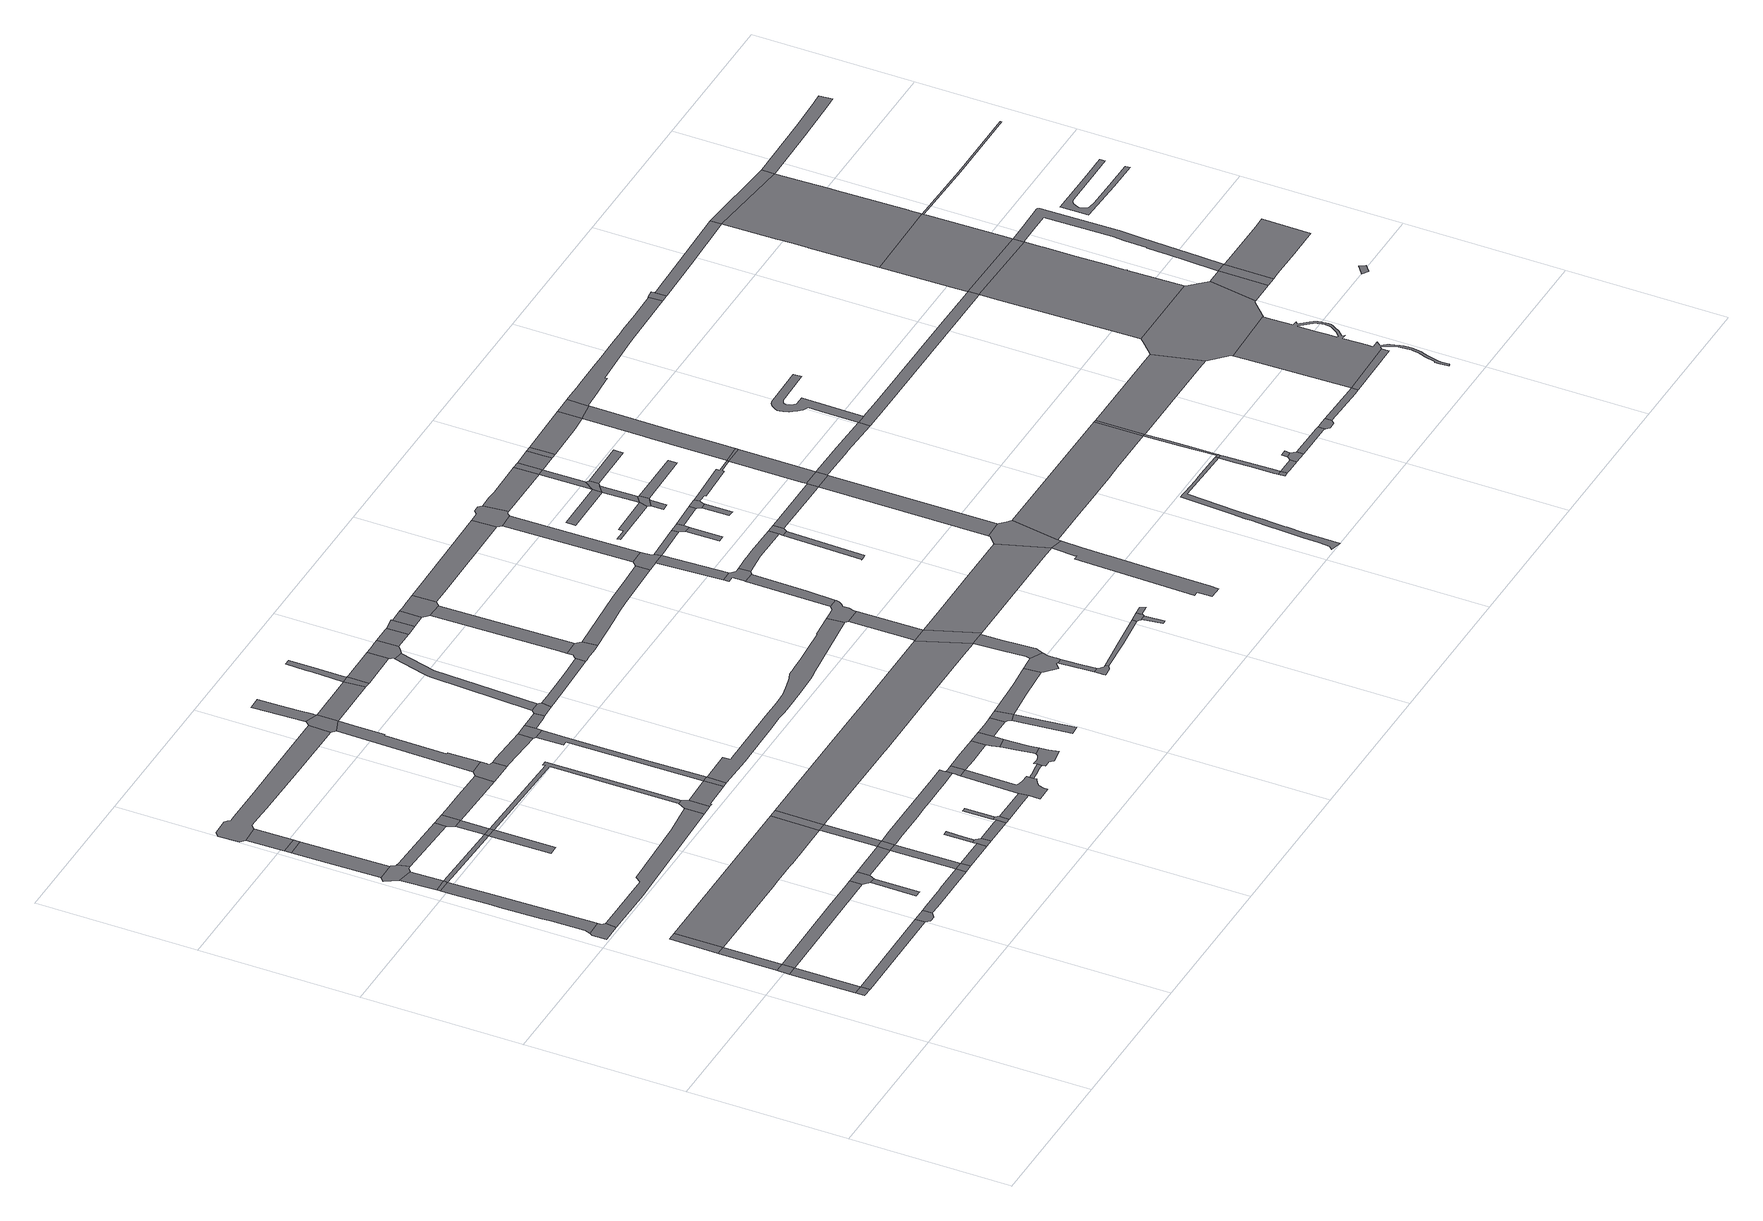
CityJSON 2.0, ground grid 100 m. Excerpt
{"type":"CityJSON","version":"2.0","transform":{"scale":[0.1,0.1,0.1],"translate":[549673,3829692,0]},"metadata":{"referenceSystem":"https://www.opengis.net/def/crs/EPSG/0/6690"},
"CityObjects":{
"road1":{"type":"Road","geometry":[{"type":"MultiSurface","lod":"1","boundaries":[[[0,1,2,3]]]}]},
"road2":{"type":"Road","attributes":{"RoadStructureAttribute.sectionType":"1"},"geometry":[{"type":"MultiSurface","lod":"1","boundaries":[[[4,5,0,3]]]}]},
"road3":{"type":"Road","geometry":[{"type":"MultiSurface","lod":"1","boundaries":[[[6,7,5,4]]]}]},
"road4":{"type":"Road","attributes":{"RoadStructureAttribute.sectionType":"1"},"geometry":[{"type":"MultiSurface","lod":"1","boundaries":[[[8,9,7,6]]]}]},
"road5":{"type":"Road","geometry":[{"type":"MultiSurface","lod":"1","boundaries":[[[10,11,9,8,12]]]}]},
"road6":{"type":"Road","geometry":[{"type":"MultiSurface","lod":"1","boundaries":[[[13,14,15,16,17,18,19]]]}]},
"road7":{"type":"Road","attributes":{"RoadStructureAttribute.sectionType":"1"},"geometry":[{"type":"MultiSurface","lod":"1","boundaries":[[[3,2,20,21,22]]]}]},
"road8":{"type":"Road","attributes":{"RoadStructureAttribute.sectionType":"1"},"geometry":[{"type":"MultiSurface","lod":"1","boundaries":[[[23,24,25,26,27,28,29,30,31,32,15,14]]]}]},
"road9":{"type":"Road","attributes":{"RoadStructureAttribute.sectionType":"1"},"geometry":[{"type":"MultiSurface","lod":"1","boundaries":[[[33,34,6,4,35,36]]]}]},
"road10":{"type":"Road","geometry":[{"type":"MultiSurface","lod":"1","boundaries":[[[37,38,26,25]]]}]},
"road11":{"type":"Road","attributes":{"RoadStructureAttribute.sectionType":"1"},"geometry":[{"type":"MultiSurface","lod":"1","boundaries":[[[39,38,37,40]]]}]},
"road12":{"type":"Road","geometry":[{"type":"MultiSurface","lod":"1","boundaries":[[[41,42,39,40,43,44,45,46,47,48,49]]]}]},
"road13":{"type":"Road","geometry":[{"type":"MultiSurface","lod":"1","boundaries":[[[22,21,50,51,52,53]]]}]},
"road14":{"type":"Road","attributes":{"RoadStructureAttribute.sectionType":"1"},"geometry":[{"type":"MultiSurface","lod":"1","boundaries":[[[54,55,56,57,58,41,49]]]}]},
"road15":{"type":"Road","geometry":[{"type":"MultiSurface","lod":"1","boundaries":[[[59,60,56,55]]]}]},
"road16":{"type":"Road","geometry":[{"type":"MultiSurface","lod":"1","boundaries":[[[61,62,63,60,59]]]}]},
"road17":{"type":"Road","attributes":{"RoadStructureAttribute.sectionType":"1"},"geometry":[{"type":"MultiSurface","lod":"1","boundaries":[[[64,37,25,65,66,67]]]}]},
"road18":{"type":"Road","attributes":{"function":"2","RoadStructureAttribute.sectionType":"1"},"geometry":[{"type":"MultiSurface","lod":"1","boundaries":[[[12,8,68,69,70,71,72,73]]]}]},
"road19":{"type":"Road","attributes":{"RoadStructureAttribute.sectionType":"1"},"geometry":[{"type":"MultiSurface","lod":"1","boundaries":[[[74,47,46,75,76,77]]]}]},
"road20":{"type":"Road","attributes":{"RoadStructureAttribute.sectionType":"1"},"geometry":[{"type":"MultiSurface","lod":"1","boundaries":[[[78,79,80,81,82,19,18,83,84]]]}]},
"road21":{"type":"Road","attributes":{"RoadStructureAttribute.sectionType":"1"},"geometry":[{"type":"MultiSurface","lod":"1","boundaries":[[[85,86,87,88]]]}]},
"road22":{"type":"Road","attributes":{"RoadStructureAttribute.sectionType":"1"},"geometry":[{"type":"MultiSurface","lod":"1","boundaries":[[[89,90,91,53,52,92,93,94]]]}]},
"road23":{"type":"Road","geometry":[{"type":"MultiSurface","lod":"1","boundaries":[[[36,35,85,88,95,96]]]}]},
"road24":{"type":"Road","attributes":{"RoadStructureAttribute.sectionType":"1"},"geometry":[{"type":"MultiSurface","lod":"1","boundaries":[[[66,97,98,99]]]}]},
"road25":{"type":"Road","geometry":[{"type":"MultiSurface","lod":"1","boundaries":[[[67,66,99,100]]]}]},
"road26":{"type":"Road","attributes":{"RoadStructureAttribute.sectionType":"1"},"geometry":[{"type":"MultiSurface","lod":"1","boundaries":[[[101,67,100,102]]]}]},
"road27":{"type":"Road","geometry":[{"type":"MultiSurface","lod":"1","boundaries":[[[77,76,101,102,103]]]}]},
"road28":{"type":"Road","attributes":{"RoadStructureAttribute.sectionType":"1"},"geometry":[{"type":"MultiSurface","lod":"1","boundaries":[[[96,95,104,105,106]]]}]},
"road29":{"type":"Road","geometry":[{"type":"MultiSurface","lod":"1","boundaries":[[[107,94,93,108]]]}]},
"road30":{"type":"Road","attributes":{"RoadStructureAttribute.sectionType":"1"},"geometry":[{"type":"MultiSurface","lod":"1","boundaries":[[[105,94,107,109]]]}]},
"road31":{"type":"Road","attributes":{"RoadStructureAttribute.sectionType":"1"},"geometry":[{"type":"MultiSurface","lod":"1","boundaries":[[[110,111,112,107,108,113,114]]]}]},
"road32":{"type":"Road","geometry":[{"type":"MultiSurface","lod":"1","boundaries":[[[115,106,105,109]]]}]},
"road33":{"type":"Road","attributes":{"RoadStructureAttribute.sectionType":"1"},"geometry":[{"type":"MultiSurface","lod":"1","boundaries":[[[116,117,118,119,100,99,120,121,122,123]]]}]},
"road34":{"type":"Road","attributes":{"RoadStructureAttribute.sectionType":"1"},"geometry":[{"type":"MultiSurface","lod":"1","boundaries":[[[124,125,126,127,128,129,130,131,132,133,134,135,136,137,62,61,138,139,140,141,142,143,144]]]}]},
"road35":{"type":"Road","attributes":{"RoadStructureAttribute.sectionType":"1"},"geometry":[{"type":"MultiSurface","lod":"1","boundaries":[[[72,145,106,115,146,147]]]}]},
"road36":{"type":"Road","attributes":{"RoadStructureAttribute.sectionType":"1"},"geometry":[{"type":"MultiSurface","lod":"1","boundaries":[[[148,149,150,151,103,102,152,153]]]}]},
"road37":{"type":"Road","geometry":[{"type":"MultiSurface","lod":"1","boundaries":[[[154,155,156,157,114,113,158,159]]]}]},
"road38":{"type":"Road","geometry":[{"type":"MultiSurface","lod":"1","boundaries":[[[160,161,162,163,164,156,155]]]}]},
"road39":{"type":"Road","geometry":[{"type":"MultiSurface","lod":"1","boundaries":[[[73,72,147,165]]]}]},
"road40":{"type":"Road","geometry":[{"type":"MultiSurface","lod":"1","boundaries":[[[122,78,84,166,167,168,123]]]}]},
"road41":{"type":"Road","attributes":{"RoadStructureAttribute.sectionType":"1"},"geometry":[{"type":"MultiSurface","lod":"1","boundaries":[[[169,170,159,158,171,172]]]}]},
"road42":{"type":"Road","attributes":{"RoadStructureAttribute.sectionType":"1"},"geometry":[{"type":"MultiSurface","lod":"1","boundaries":[[[173,168,167,174,175,176]]]}]},
"road43":{"type":"Road","geometry":[{"type":"MultiSurface","lod":"1","boundaries":[[[177,178,179,180,181,182,183,153,152,184,185]]]}]},
"road44":{"type":"Road","geometry":[{"type":"MultiSurface","lod":"1","boundaries":[[[186,187,188,172,171,189,190]]]}]},
"road45":{"type":"Road","geometry":[{"type":"MultiSurface","lod":"1","boundaries":[[[191,192,193,194,195,188,187]]]}]},
"road46":{"type":"Road","attributes":{"RoadStructureAttribute.sectionType":"1"},"geometry":[{"type":"MultiSurface","lod":"1","boundaries":[[[196,197,198,199,200,201,202,115,109,203,204,205,206,207,208,209,210,211,212,213,214,215]]]}]},
"road47":{"type":"Road","geometry":[{"type":"MultiSurface","lod":"1","boundaries":[[[216,173,176,217]]]}]},
"road48":{"type":"Road","attributes":{"RoadStructureAttribute.sectionType":"1"},"geometry":[{"type":"MultiSurface","lod":"1","boundaries":[[[218,219,190,189,220,221,222]]]}]},
"road49":{"type":"Road","attributes":{"RoadStructureAttribute.sectionType":"1"},"geometry":[{"type":"MultiSurface","lod":"1","boundaries":[[[223,224,225,226,227,228,229,230,231,183,182]]]}]},
"road50":{"type":"Road","geometry":[{"type":"MultiSurface","lod":"1","boundaries":[[[232,233,185,184,234,235,236]]]}]},
"road51":{"type":"Road","attributes":{"RoadStructureAttribute.sectionType":"1"},"geometry":[{"type":"MultiSurface","lod":"1","boundaries":[[[237,238,239,173,216,240,241,242]]]}]},
"road52":{"type":"Road","geometry":[{"type":"MultiSurface","lod":"1","boundaries":[[[243,244,144,143,245,246,231,230,247]]]}]},
"road53":{"type":"Road","attributes":{"RoadStructureAttribute.sectionType":"1"},"geometry":[{"type":"MultiSurface","lod":"1","boundaries":[[[248,249,250,251,252,253,254,255,243,247]]]}]},
"road54":{"type":"Road","attributes":{"RoadStructureAttribute.sectionType":"1"},"geometry":[{"type":"MultiSurface","lod":"1","boundaries":[[[256,222,221,257,258,259,260,261,262,263,264,265,266,267,268,269,270,271]]]}]},
"road55":{"type":"Road","geometry":[{"type":"MultiSurface","lod":"1","boundaries":[[[236,235,237,242,272,273]]]}]},
"road56":{"type":"Road","geometry":[{"type":"MultiSurface","lod":"1","boundaries":[[[274,215,214,275,256,271,276]]]}]},
"road57":{"type":"Road","attributes":{"RoadStructureAttribute.sectionType":"1"},"geometry":[{"type":"MultiSurface","lod":"1","boundaries":[[[277,278,279,280,265,264,281,282,283,284]]]}]},
"road58":{"type":"Road","attributes":{"RoadStructureAttribute.sectionType":"1"},"geometry":[{"type":"MultiSurface","lod":"1","boundaries":[[[285,273,272,286,287]]]}]},
"road59":{"type":"Road","attributes":{"RoadStructureAttribute.sectionType":"1"},"geometry":[{"type":"MultiSurface","lod":"1","boundaries":[[[247,230,288,289,290]]]}]},
"road60":{"type":"Road","attributes":{"RoadStructureAttribute.sectionType":"1"},"geometry":[{"type":"MultiSurface","lod":"1","boundaries":[[[291,292,276,271,293,294,295,296]]]}]},
"road61":{"type":"Road","geometry":[{"type":"MultiSurface","lod":"1","boundaries":[[[297,298,299,300,301,302,285,287,303,304]]]}]},
"road62":{"type":"Road","geometry":[{"type":"MultiSurface","lod":"1","boundaries":[[[305,306,307,308,309,310,311,312,277,284,313,314,315,316,317]]]}]},
"road63":{"type":"Road","attributes":{"RoadStructureAttribute.sectionType":"1"},"geometry":[{"type":"MultiSurface","lod":"1","boundaries":[[[318,319,320,321,322,323,324,325,307,306]]]}]},
"road64":{"type":"Road","geometry":[{"type":"MultiSurface","lod":"1","boundaries":[[[326,290,289,327]]]}]},
"road65":{"type":"Road","geometry":[{"type":"MultiSurface","lod":"1","boundaries":[[[328,296,295,329,330,321,320,331]]]}]},
"road66":{"type":"Road","attributes":{"function":"2","RoadStructureAttribute.sectionType":"1"},"geometry":[{"type":"MultiSurface","lod":"1","boundaries":[[[332,333,334,335,165,147,336,337,338,339,340,341,342,343,344,345,346]]]}]},
"road67":{"type":"Road","attributes":{"RoadStructureAttribute.sectionType":"1"},"geometry":[{"type":"MultiSurface","lod":"1","boundaries":[[[347,348,349,290,326,350,351,352]]]}]},
"road68":{"type":"Road","attributes":{"RoadStructureAttribute.sectionType":"1"},"geometry":[{"type":"MultiSurface","lod":"1","boundaries":[[[353,354,355,356,300,299,357,358]]]}]},
"road69":{"type":"Road","attributes":{"RoadStructureAttribute.sectionType":"1"},"geometry":[{"type":"MultiSurface","lod":"1","boundaries":[[[359,326,327,360,361]]]}]},
"road70":{"type":"Road","attributes":{"RoadStructureAttribute.sectionType":"1"},"geometry":[{"type":"MultiSurface","lod":"1","boundaries":[[[362,363,364,328,331,365,366]]]}]},
"road71":{"type":"Road","attributes":{"RoadStructureAttribute.sectionType":"1"},"geometry":[{"type":"MultiSurface","lod":"1","boundaries":[[[367,368,369,304,303,370,371,372,373,374]]]}]},
"road72":{"type":"Road","attributes":{"RoadStructureAttribute.sectionType":"1"},"geometry":[{"type":"MultiSurface","lod":"1","boundaries":[[[375,376,377,378,379,380,381,382,383,384,385,386,387,388,389,390,391,392,393,216,217,394,395,396,397,398,399,400,401,402,403,404]]]}]},
"road73":{"type":"Road","attributes":{"RoadStructureAttribute.sectionType":"1"},"geometry":[{"type":"MultiSurface","lod":"1","boundaries":[[[405,406,407,408,409,410,411]]]}]},
"road74":{"type":"Road","geometry":[{"type":"MultiSurface","lod":"1","boundaries":[[[412,362,366,413,414,415,416,407,406]]]}]},
"road75":{"type":"Road","geometry":[{"type":"MultiSurface","lod":"1","boundaries":[[[417,418,361,360,419,420,421,353,358,422,423,424,425]]]}]},
"road76":{"type":"Road","attributes":{"RoadStructureAttribute.sectionType":"1"},"geometry":[{"type":"MultiSurface","lod":"1","boundaries":[[[426,425,424,427,428]]]}]},
"road77":{"type":"Road","geometry":[{"type":"MultiSurface","lod":"1","boundaries":[[[429,430,431,432,367,374,433,434,435,436,437]]]}]},
"road78":{"type":"Road","attributes":{"RoadStructureAttribute.sectionType":"1"},"geometry":[{"type":"MultiSurface","lod":"1","boundaries":[[[438,439,440,441,442,412,406,443,444]]]}]},
"road79":{"type":"Road","geometry":[{"type":"MultiSurface","lod":"1","boundaries":[[[445,428,427,446,447,448]]]}]},
"road80":{"type":"Road","attributes":{"RoadStructureAttribute.sectionType":"1"},"geometry":[{"type":"MultiSurface","lod":"1","boundaries":[[[449,450,430,429,451]]]}]},
"road81":{"type":"Road","attributes":{"RoadStructureAttribute.sectionType":"1"},"geometry":[{"type":"MultiSurface","lod":"1","boundaries":[[[452,448,447,453]]]}]},
"road82":{"type":"Road","geometry":[{"type":"MultiSurface","lod":"1","boundaries":[[[454,455,456,457,452,453,458,449,451,459]]]}]},
"road83":{"type":"Road","geometry":[{"type":"MultiSurface","lod":"1","boundaries":[[[460,461,462,438,444,463,464,465,466,467,468,469,470,471,472,473]]]}]},
"road84":{"type":"Road","geometry":[{"type":"MultiSurface","lod":"1","boundaries":[[[474,475,476,477,478,479,480,481,482,483,484,485,486]]]}]},
"road85":{"type":"Road","attributes":{"RoadStructureAttribute.sectionType":"1"},"geometry":[{"type":"MultiSurface","lod":"1","boundaries":[[[487,488,469,468,489,490,478,477]]]}]},
"road86":{"type":"Road","attributes":{"RoadStructureAttribute.sectionType":"1"},"geometry":[{"type":"MultiSurface","lod":"1","boundaries":[[[491,492,493,494,495,496,497,345,498,499,500,460,473]]]}]},
"road87":{"type":"Road","attributes":{"RoadStructureAttribute.sectionType":"1"},"geometry":[{"type":"MultiSurface","lod":"1","boundaries":[[[501,502,503,437,436,504,505,506,507]]]}]},
"road88":{"type":"Road","geometry":[{"type":"MultiSurface","lod":"1","boundaries":[[[346,345,497,508,509,510]]]}]},
"road89":{"type":"Road","attributes":{"RoadStructureAttribute.sectionType":"1"},"geometry":[{"type":"MultiSurface","lod":"1","boundaries":[[[511,512,513,514,510,509]]]}]},
"road90":{"type":"Road","attributes":{"RoadStructureAttribute.sectionType":"1"},"geometry":[{"type":"MultiSurface","lod":"1","boundaries":[[[515,516,486,485,517,518]]]}]},
"road91":{"type":"Road","geometry":[{"type":"MultiSurface","lod":"1","boundaries":[[[519,520,521,522,523,524,525,526,527,528,529,530,531,532,533,534,375,404,513,512]]]}]},
"road92":{"type":"Road","attributes":{"RoadStructureAttribute.sectionType":"1"},"geometry":[{"type":"MultiSurface","lod":"1","boundaries":[[[535,536,454,459,537,538]]]}]},
"road93":{"type":"Road","attributes":{"RoadStructureAttribute.sectionType":"1"},"geometry":[{"type":"MultiSurface","lod":"1","boundaries":[[[539,531,530,540,541]]]}]},
"road94":{"type":"Road","attributes":{"RoadStructureAttribute.sectionType":"1"},"geometry":[{"type":"MultiSurface","lod":"1","boundaries":[[[542,543,544,545,546]]]}]},
"road95":{"type":"Road","geometry":[{"type":"MultiSurface","lod":"1","boundaries":[[[547,515,518,548,549,546,545,550,551,552]]]}]},
"road96":{"type":"Road","geometry":[{"type":"MultiSurface","lod":"1","boundaries":[[[553,554,555,556,557,558,539,541,559,560,561,562,563,564,565]]]}]},
"road97":{"type":"Road","attributes":{"RoadStructureAttribute.sectionType":"1"},"geometry":[{"type":"MultiSurface","lod":"1","boundaries":[[[566,567,553,565]]]}]},
"road98":{"type":"Road","geometry":[{"type":"MultiSurface","lod":"1","boundaries":[[[568,569,570,571,547,552]]]}]},
"road99":{"type":"Road","geometry":[{"type":"MultiSurface","lod":"1","boundaries":[[[572,573,574,501,507,567,566,575]]]}]},
"road100":{"type":"Road","attributes":{"function":"2","RoadStructureAttribute.sectionType":"1"},"geometry":[{"type":"MultiSurface","lod":"1","boundaries":[[[576,577,578,579,509,508,580,581,582,583]]]}]},
"road101":{"type":"Road","attributes":{"RoadStructureAttribute.sectionType":"1"},"geometry":[{"type":"MultiSurface","lod":"1","boundaries":[[[584,585,586,574,573]]]}]},
"road102":{"type":"Road","attributes":{"RoadStructureAttribute.sectionType":"1"},"geometry":[{"type":"MultiSurface","lod":"1","boundaries":[[[587,575,566,588]]]}]},
"road103":{"type":"Road","attributes":{"RoadStructureAttribute.sectionType":"1"},"geometry":[{"type":"MultiSurface","lod":"1","boundaries":[[[589,590,591,562,561,592,593,594]]]}]},
"road104":{"type":"Road","geometry":[{"type":"MultiSurface","lod":"1","boundaries":[[[595,596,597,598,535,538,586,585,599,600,601,602]]]}]},
"road105":{"type":"Road","geometry":[{"type":"MultiSurface","lod":"1","boundaries":[[[603,604,605,606,607]]]}]},
"road106":{"type":"Road","attributes":{"RoadStructureAttribute.sectionType":"1"},"geometry":[{"type":"MultiSurface","lod":"1","boundaries":[[[608,609,610,611,612,613]]]}]},
"road107":{"type":"Road","geometry":[{"type":"MultiSurface","lod":"1","boundaries":[[[614,615,587,588,603,607,616]]]}]},
"road108":{"type":"Road","attributes":{"RoadStructureAttribute.sectionType":"1"},"geometry":[{"type":"MultiSurface","lod":"1","boundaries":[[[617,618,619,620,621,622]]]}]},
"road109":{"type":"Road","attributes":{"RoadStructureAttribute.sectionType":"1"},"geometry":[{"type":"MultiSurface","lod":"1","boundaries":[[[582,623,624,625,626,627,628,629,630,631,632,633,634,635,636,637,638]]]}]},
"road110":{"type":"Road","geometry":[{"type":"MultiSurface","lod":"1","boundaries":[[[594,593,608,613,639,640]]]}]},
"road111":{"type":"Road","attributes":{"RoadStructureAttribute.sectionType":"1"},"geometry":[{"type":"MultiSurface","lod":"1","boundaries":[[[641,642,643,644]]]}]},
"road112":{"type":"Road","attributes":{"RoadStructureAttribute.sectionType":"1"},"geometry":[{"type":"MultiSurface","lod":"1","boundaries":[[[645,614,616,646,647]]]}]},
"road113":{"type":"Road","geometry":[{"type":"MultiSurface","lod":"1","boundaries":[[[648,649,650,651]]]}]},
"road114":{"type":"Road","attributes":{"RoadStructureAttribute.sectionType":"1"},"geometry":[{"type":"MultiSurface","lod":"1","boundaries":[[[652,653,602,601,654,655]]]}]},
"road115":{"type":"Road","geometry":[{"type":"MultiSurface","lod":"1","boundaries":[[[656,657,658,659]]]}]},
"road116":{"type":"Road","geometry":[{"type":"MultiSurface","lod":"1","boundaries":[[[660,617,622,651,650,661,662]]]}]},
"road117":{"type":"Road","geometry":[{"type":"MultiSurface","lod":"1","boundaries":[[[663,664,665,666,667,668,583,582,638,669,670,671,672]]]}]},
"road118":{"type":"Road","geometry":[{"type":"MultiSurface","lod":"1","boundaries":[[[673,674,675,645,647,676,659,658,677,678]]]}]},
"road119":{"type":"Road","attributes":{"RoadStructureAttribute.sectionType":"1"},"geometry":[{"type":"MultiSurface","lod":"1","boundaries":[[[679,643,617,660]]]}]},
"road120":{"type":"Road","attributes":{"RoadStructureAttribute.sectionType":"1"},"geometry":[{"type":"MultiSurface","lod":"1","boundaries":[[[680,681,640,639,682,683,684,685]]]}]},
"road121":{"type":"Road","geometry":[{"type":"MultiSurface","lod":"1","boundaries":[[[686,644,643,679,687,688]]]}]},
"road122":{"type":"Road","attributes":{"RoadStructureAttribute.sectionType":"1"},"geometry":[{"type":"MultiSurface","lod":"1","boundaries":[[[689,654,644,686]]]}]},
"road123":{"type":"Road","geometry":[{"type":"MultiSurface","lod":"1","boundaries":[[[690,655,654,689]]]}]},
"road124":{"type":"Road","attributes":{"function":"2","RoadStructureAttribute.sectionType":"1"},"geometry":[{"type":"MultiSurface","lod":"1","boundaries":[[[684,666,665,691]]]}]},
"road125":{"type":"Road","attributes":{"RoadStructureAttribute.sectionType":"1"},"geometry":[{"type":"MultiSurface","lod":"1","boundaries":[[[692,693,662,661]]]}]},
"road126":{"type":"Road","attributes":{"RoadStructureAttribute.sectionType":"1"},"geometry":[{"type":"MultiSurface","lod":"1","boundaries":[[[694,695,696,697,698,673,678,699,700,701,702,703,704,705,706]]]}]},
"road127":{"type":"Road","attributes":{"RoadStructureAttribute.sectionType":"1"},"geometry":[{"type":"MultiSurface","lod":"1","boundaries":[[[707,708,709,690,689,710]]]}]},
"road128":{"type":"Road","attributes":{"RoadStructureAttribute.sectionType":"1"},"geometry":[{"type":"MultiSurface","lod":"1","boundaries":[[[711,712,688,687]]]}]},
"road129":{"type":"Road","geometry":[{"type":"MultiSurface","lod":"1","boundaries":[[[713,714,715,709,708,707,710,716]]]}]},
"road130":{"type":"Road","geometry":[{"type":"MultiSurface","lod":"1","boundaries":[[[717,718,685,684,691,719,720]]]}]},
"road131":{"type":"Road","attributes":{"function":"2","RoadStructureAttribute.sectionType":"1"},"geometry":[{"type":"MultiSurface","lod":"1","boundaries":[[[705,721,722,718,717,723,724,725]]]}]},
"road132":{"type":"Road","geometry":[{"type":"MultiSurface","lod":"1","boundaries":[[[726,706,705,725]]]}]},
"road133":{"type":"Road","attributes":{"RoadStructureAttribute.sectionType":"1"},"geometry":[{"type":"MultiSurface","lod":"1","boundaries":[[[727,728,729,730,731,732,733,734,735,736,737,738,739,740,741,742,743,744,745,746,747,748,749,750,751,752,753,754,755,756,757,758,759,760,761,762,763]]]}]},
"road134":{"type":"Road","attributes":{"RoadStructureAttribute.sectionType":"1"},"geometry":[{"type":"MultiSurface","lod":"1","boundaries":[[[764,715,714,713,716,765,766]]]}]},
"road135":{"type":"Road","attributes":{"function":"2","RoadStructureAttribute.sectionType":"1"},"geometry":[{"type":"MultiSurface","lod":"1","boundaries":[[[672,671,767,768,769,770,771,772]]]}]},
"road136":{"type":"Road","attributes":{"function":"2","RoadStructureAttribute.sectionType":"1"},"geometry":[{"type":"MultiSurface","lod":"1","boundaries":[[[773,774,775,776,766,777,778,779,780,781,782,706,726]]]}]},
"road137":{"type":"Road","geometry":[{"type":"MultiSurface","lod":"1","boundaries":[[[783,784,720,719,785,786,787,788,789]]]}]},
"road138":{"type":"Road","geometry":[{"type":"MultiSurface","lod":"1","boundaries":[[[790,791,764,766,776,792]]]}]},
"road139":{"type":"Road","geometry":[{"type":"MultiSurface","lod":"1","boundaries":[[[793,794,795,796]]]}]},
"road140":{"type":"Road","attributes":{"RoadStructureAttribute.sectionType":"1"},"geometry":[{"type":"MultiSurface","lod":"1","boundaries":[[[762,797,798,799,800,794,793,801,802,803,804]]]}]},
"road141":{"type":"Road","attributes":{"RoadStructureAttribute.sectionType":"1"},"geometry":[{"type":"MultiSurface","lod":"1","boundaries":[[[805,806,793,796,807,808]]]}]},
"road142":{"type":"Road","geometry":[{"type":"MultiSurface","lod":"1","boundaries":[[[763,762,804,809,810]]]}]},
"road143":{"type":"Road","attributes":{"RoadStructureAttribute.sectionType":"1"},"geometry":[{"type":"MultiSurface","lod":"1","boundaries":[[[771,811,812,810,809,813,814,815,816,817]]]}]},
"road144":{"type":"Road","attributes":{"RoadStructureAttribute.sectionType":"1"},"geometry":[{"type":"MultiSurface","lod":"1","boundaries":[[[818,819,805,808,820,821]]]}]},
"road145":{"type":"Road","geometry":[{"type":"MultiSurface","lod":"1","boundaries":[[[822,823,824,819,818]]]}]},
"road146":{"type":"Road","attributes":{"RoadStructureAttribute.sectionType":"1"},"geometry":[{"type":"MultiSurface","lod":"1","boundaries":[[[825,826,827,828,829,830,831,832,833,834,835,836,837,838,839,840,841,842,843,844,845,846,847,848,849,850,851,852,853,854,855,789,856]]]}]},
"road147":{"type":"Road","geometry":[{"type":"MultiSurface","lod":"1","boundaries":[[[772,771,817,857]]]}]},
"road148":{"type":"Road","attributes":{"RoadStructureAttribute.sectionType":"1"},"geometry":[{"type":"MultiSurface","lod":"1","boundaries":[[[858,859,821,820,860,861,862,863]]]}]},
"road149":{"type":"Road","attributes":{"RoadStructureAttribute.sectionType":"1"},"geometry":[{"type":"MultiSurface","lod":"1","boundaries":[[[864,865,863,862,866,867,868,869,870]]]}]},
"road150":{"type":"Road","attributes":{"RoadStructureAttribute.sectionType":"1"},"geometry":[{"type":"MultiSurface","lod":"1","boundaries":[[[871,872,873,874,875,876,877,878,879,880,881,882,883,884,790,792,885,886,887,888,889,890,891,892,893]]]}]},
"road151":{"type":"Road","attributes":{"function":"2","RoadStructureAttribute.sectionType":"1"},"geometry":[{"type":"MultiSurface","lod":"1","boundaries":[[[857,817,894,895,896,897]]]}]},
"road152":{"type":"Road","attributes":{"RoadStructureAttribute.sectionType":"1"},"geometry":[{"type":"MultiSurface","lod":"1","boundaries":[[[898,870,869,899,900,901]]]}]},
"road153":{"type":"Road","attributes":{"RoadStructureAttribute.sectionType":"1"},"geometry":[{"type":"MultiSurface","lod":"1","boundaries":[[[789,788,902,903,904,905,906,907,908,909,910,911,912,856]]]}]},
"road154":{"type":"Road","geometry":[{"type":"MultiSurface","lod":"1","boundaries":[[[913,901,900,914]]]}]},
"road155":{"type":"Road","geometry":[{"type":"MultiSurface","lod":"1","boundaries":[[[915,916,917,918,919,871,893,920,921,922]]]}]},
"road156":{"type":"Road","geometry":[{"type":"MultiSurface","lod":"1","boundaries":[[[923,901,913,924,925,926,927,928,929,930,931,932,933,934,935,936,937,938,939,940,941,942,943,944,945,946,947,948,949,950,951,952,953,954,955,956,957,958,959,960,961,962,963,964,965,966,967,968,969,970,971,972,973,974,975,976,977,978,979,980,981],[982,983,984,985,986,987,988,989,990,991,992,993,994,995,996,997,998]]]}]},
"road157":{"type":"Road","geometry":[{"type":"MultiSurface","lod":"1","boundaries":[[[999,1000,1001,897,896,1002,980,979,1003,1004,1005,1006,1007,1008,1009]]]}]},
"road158":{"type":"Road","attributes":{"RoadStructureAttribute.sectionType":"1"},"geometry":[{"type":"MultiSurface","lod":"1","boundaries":[[[1010,1011,1012,922,921,1013,1014]]]}]},
"road159":{"type":"Road","geometry":[{"type":"MultiSurface","lod":"1","boundaries":[[[906,1015,1016,999,1009,1017,1018,1019,1020,1021,1022,1023,1024]]]}]},
"road160":{"type":"Road","geometry":[{"type":"MultiSurface","lod":"1","boundaries":[[[1025,907,906,1024,1026,1027]]]}]},
"road161":{"type":"Road","attributes":{"RoadStructureAttribute.sectionType":"1"},"geometry":[{"type":"MultiSurface","lod":"1","boundaries":[[[1028,1006,1005,1029]]]}]},
"road162":{"type":"Road","geometry":[{"type":"MultiSurface","lod":"1","boundaries":[[[1030,1031,1032,1033,1025,1027,1034,1035,1036]]]}]},
"road163":{"type":"Road","geometry":[{"type":"MultiSurface","lod":"1","boundaries":[[[1037,1028,1029,1038,1039]]]}]},
"road164":{"type":"Road","attributes":{"RoadStructureAttribute.sectionType":"1"},"geometry":[{"type":"MultiSurface","lod":"1","boundaries":[[[1040,1041,1042,1043,1044,1045,1046,1047,1048,1027,1026,1049,1050,1051,1052,1053,1054,1055,1056,1057,1058,1037,1039]]]}]},
"road165":{"type":"Road","geometry":[{"type":"MultiSurface","lod":"1","boundaries":[[[1014,1059,1060,1061,1062,1063,1064,1065,1066,1031,1030,1067,1068,1069,1070,1071,1072,1073]]]}]},
"road166":{"type":"Road","geometry":[{"type":"MultiSurface","lod":"1","boundaries":[[[1074,1075,1076,1077]]]}]},
"road167":{"type":"Road","attributes":{"RoadStructureAttribute.sectionType":"1"},"geometry":[{"type":"MultiSurface","lod":"1","boundaries":[[[1078,1079,1080,1039,1038,1081,1082,1083,1084,1085,1086]]]}]},
"road168":{"type":"Road","geometry":[{"type":"MultiSurface","lod":"1","boundaries":[[[1010,1014,1073,1087]]]}]},
"road169":{"type":"Road","attributes":{"RoadStructureAttribute.sectionType":"1"},"geometry":[{"type":"MultiSurface","lod":"1","boundaries":[[[1088,1089,1090,1091,1092,1093,1094,1095,1096,1097,1098,1099,1100,1101,1102,1103,1104,1105,1106]]]}]},
"road170":{"type":"Road","attributes":{"RoadStructureAttribute.sectionType":"1"},"geometry":[{"type":"MultiSurface","lod":"1","boundaries":[[[1107,1030,1036,1108,1109,1110]]]}]},
"road171":{"type":"Road","attributes":{"RoadStructureAttribute.sectionType":"1"},"geometry":[{"type":"MultiSurface","lod":"1","boundaries":[[[1111,1112,1113,1087,1073,1114,1115,1116]]]}]}
},
"vertices":[
[239,564,0],[239,508,0],[304,507,0],[303,564,0],
[300,969,0],[236,968,0],
[301,1046,0],[235,1045,0],
[300,1408,0],[235,1406,0],
[240,1707,0],[239,1707,0],[299,1707,0],
[195,2103,0],[195,2126,0],[96,2123,0],[80,2105,0],[81,2017,0],[207,2019,0],[217,2088,0],
[941,510,0],[1001,511,0],[1000,569,0],
[194,2158,0],[181,2803,0],[176,3039,0],[87,3038,0],[87,2986,0],[92,2726,0],[93,2678,0],[100,2421,0],[103,2366,0],[108,2161,0],
[1092,1051,0],[927,1050,0],[1162,974,0],[1161,1052,0],
[176,3064,0],[86,3059,0],
[77,3284,0],[172,3266,0],
[52,3388,0],[27,3361,0],[183,3275,0],[198,3288,0],[200,3289,0],[216,3289,0],[197,3361,0],[194,3365,0],[173,3388,0],
[1022,487,0],[1062,486,0],[1092,511,0],[1091,570,0],
[169,3392,0],[159,3935,0],[43,3932,0],[48,3714,0],[55,3391,0],
[159,3977,0],[42,3974,0],
[154,4215,0],[37,4209,0],[42,3987,0],
[218,3063,0],[219,3038,0],[665,3026,0],[665,3051,0],
[921,1408,0],[987,1408,0],[1164,1408,0],[1165,1408,0],[1512,1409,0],[1512,1709,0],
[215,3360,0],[475,3281,0],[641,3274,0],[643,3348,0],
[1368,2166,0],[1162,2144,0],[674,2124,0],[645,2087,0],[228,2087,0],[542,2016,0],[1372,2048,0],
[1198,941,0],[1200,661,0],[1240,661,0],[1238,939,0],
[1318,571,0],[1316,571,0],[1137,570,0],[1154,511,0],[1521,513,0],[1518,573,0],
[1257,975,0],[1257,1053,0],
[669,2644,0],[728,2645,0],[725,3023,0],
[725,3048,0],
[664,3228,0],[724,3228,0],
[727,3346,0],
[1311,975,0],[1517,976,0],[1516,1054,0],
[1578,573,0],[1579,514,0],
[1573,976,0],
[1754,573,0],[1666,573,0],[1664,573,0],[1783,514,0],[1783,574,0],
[1573,1056,0],
[1424,2594,0],[1420,3049,0],[1390,3049,0],[1391,3032,0],[1391,3007,0],[1394,2593,0],[1396,2215,0],[1426,2215,0],
[925,4368,0],[702,4368,0],[487,4366,0],[302,4366,0],[205,4366,0],[170,4365,0],[156,4379,0],[141,4394,0],[31,4391,0],[15,4375,0],[4,4365,0],[8,4235,0],[19,4226,0],[36,4210,0],[154,4218,0],[179,4244,0],[249,4242,0],[351,4240,0],[731,4233,0],[1148,4233,0],[1151,4369,0],
[1513,1403,0],[1570,1403,0],[1570,1409,0],
[932,3341,0],[930,3341,0],[926,3342,0],[773,3344,0],[1130,3221,0],[1132,3338,0],
[1812,597,0],[1808,601,0],[1783,601,0],[1783,591,0],[1838,514,0],[1838,574,0],
[1807,666,0],[1809,775,0],[1809,776,0],[1795,775,0],[1781,773,0],
[1569,1709,0],
[1418,2049,0],[1447,2050,0],[1448,2177,0],
[2023,574,0],[1996,574,0],[2026,514,0],[2026,574,0],
[1644,2184,0],[1468,2050,0],[1469,2060,0],[1647,2064,0],
[1275,3310,0],[1273,3310,0],[1266,3314,0],[1263,3319,0],[1263,3335,0],[1262,3366,0],[1159,3364,0],[1288,3218,0],[1289,3306,0],
[2059,580,0],[2048,593,0],[2025,593,0],[2065,514,0],[2065,573,0],
[2048,603,0],[2046,778,0],[2032,778,0],[2019,778,0],[2025,604,0],
[2309,1021,0],[2308,1059,0],[2308,1060,0],[2206,1059,0],[1846,1058,0],[1671,1057,0],[1584,1057,0],[1585,976,0],[1668,977,0],[1670,977,0],[1864,978,0],[1938,979,0],[2009,979,0],[2062,980,0],[2142,980,0],[2144,980,0],[2208,981,0],[2309,982,0],[2311,982,0],[2311,1020,0],
[1684,2184,0],[1680,2065,0],
[2217,573,0],[2078,573,0],[2218,514,0],[2311,513,0],[2306,572,0],
[1260,3570,0],[1250,3569,0],[1251,3953,0],[1258,3954,0],[1259,3955,0],[1261,4065,0],[1259,4119,0],[1259,4241,0],[1172,4207,0],
[1525,3299,0],[1328,3306,0],[1312,3218,0],[1588,3205,0],[1589,3298,0],
[1604,3193,0],[1606,3026,0],[1636,3027,0],[1680,2531,0],[1676,3027,0],[1677,3193,0],
[1178,4399,0],[1158,4376,0],[1154,4226,0],[1163,4216,0],[1259,4371,0],
[1258,4380,0],[1258,4396,0],[1252,4484,0],[1246,4598,0],[1243,4730,0],[1164,4728,0],[1167,4634,0],[1178,4405,0],
[2310,931,0],[2311,445,0],[2409,445,0],[2409,451,0],[2409,472,0],[2419,507,0],[2438,525,0],[2468,543,0],[2466,558,0],[2465,583,0],[2463,602,0],[2418,602,0],[2395,607,0],[2385,612,0],[2370,620,0],[2369,932,0],
[1677,3228,0],[1674,3297,0],
[2330,1020,0],[2311,976,0],[2369,1021,0],
[2593,601,0],[2567,597,0],[2495,587,0],[2490,586,0],[2504,562,0],[2508,563,0],[2557,569,0],[2595,574,0],
[1798,3299,0],[1767,3234,0],[1802,3237,0],
[1266,4241,0],[1611,4243,0],[1601,4374,0],
[2596,1021,0],[2493,1025,0],[2465,932,0],[2627,934,0],[2630,934,0],[2626,1022,0],
[1896,3315,0],[1893,3317,0],[1888,3323,0],[1818,3322,0],[1813,3316,0],[1808,3310,0],[1897,3243,0],[1904,3305,0],
[2740,605,0],[2733,655,0],[2679,647,0],[2669,634,0],[2649,624,0],[2630,617,0],[2627,617,0],[2590,619,0],[2599,551,0],[2631,552,0],[2641,554,0],[2661,529,0],[2751,543,0],
[2724,715,0],[2721,810,0],[2718,868,0],[2646,854,0],[2650,834,0],[2663,762,0],[2679,667,0],[2679,655,0],
[1649,4376,0],[1650,4243,0],
[2716,1022,0],[2634,929,0],[2637,902,0],[2720,930,0],
[2619,1710,0],[2609,1710,0],[2245,1709,0],[1830,1709,0],[1581,1409,0],[1774,1409,0],[1830,1409,0],[2327,1409,0],[2342,1409,0],[2622,1409,0],[2781,1409,0],[3331,1411,0],[3439,1411,0],[3450,1411,0],[3327,1711,0],
[1609,4735,0],[1608,4607,0],[1607,4571,0],[1648,4388,0],[1648,4607,0],[1647,4735,0],
[1918,4214,0],[1862,4017,0],[1855,3990,0],[1853,3965,0],[1914,3975,0],[1980,4206,0],
[1665,4376,0],[1905,4245,0],[1904,4379,0],
[2867,1025,0],[2816,1023,0],[2726,1022,0],[2800,933,0],[2870,933,0],
[2358,3318,0],[2219,3313,0],[1975,3306,0],[1927,3244,0],[1963,3245,0],[2008,3247,0],[2298,3255,0],[2360,3258,0],
[3301,2240,0],[3151,2226,0],[3152,2220,0],[2996,2210,0],[2890,2202,0],[2803,2198,0],[2800,2197,0],[2799,2197,0],[2747,2196,0],[2711,2182,0],[2647,2164,0],[2563,2146,0],[2475,2143,0],[2370,2144,0],[2313,2144,0],[1911,2139,0],[1888,2139,0],[1887,2186,0],[1699,2184,0],[1904,2061,0],[2148,2063,0],[2252,2065,0],[2356,2068,0],[2410,2065,0],[2467,2065,0],[2616,2067,0],[2759,2072,0],[2808,2078,0],[2809,2078,0],[3311,2134,0],
[2990,625,0],[2954,920,0],[2898,902,0],[2903,864,0],[2919,687,0],[2938,550,0],[2997,556,0],
[2937,1028,0],[2877,929,0],[2882,927,0],[2890,919,0],[2895,912,0],
[1995,4379,0],[1968,4379,0],[1914,4235,0],[1922,4226,0],[1922,4224,0],[1981,4207,0],[2005,4226,0],[2030,4245,0],[2029,4380,0],
[2138,4381,0],[2156,4247,0],[2154,4381,0],
[2481,3386,0],[2382,3384,0],[2383,3348,0],[2366,3328,0],[2374,3258,0],[2388,3259,0],[2475,3261,0],[2522,3265,0],[2514,3356,0],
[3360,1059,0],[3330,1056,0],[3229,1045,0],[3149,1042,0],[3057,1036,0],[3149,939,0],[3369,956,0],
[2234,4393,0],[2182,4247,0],[2238,4249,0],[2234,4383,0],
[2366,4218,0],[2381,3431,0],[2465,4213,0],
[2329,4385,0],[2332,4251,0],
[2490,4387,0],[2446,4387,0],[2412,4386,0],[2364,4385,0],[2349,4234,0],[2492,4242,0],
[3461,1068,0],[3444,1066,0],[3401,1062,0],[3379,951,0],[3384,943,0],[3447,885,0],[3484,923,0],[3486,920,0],[3492,913,0],[3528,914,0],[3527,940,0],[3527,946,0],[3529,996,0],[3539,1028,0],
[3567,666,0],[3560,673,0],[3545,687,0],[3539,693,0],[3502,692,0],[3503,681,0],[3504,650,0],[3505,641,0],[3506,626,0],[3560,631,0],[3563,633,0],[3587,646,0],[3585,668,0],
[3533,796,0],[3530,878,0],[3498,803,0],[3500,751,0],
[3556,1081,0],[3558,1096,0],[3555,1121,0],[3550,1191,0],[3544,1276,0],[3542,1399,0],[3542,1412,0],[3450,1399,0],[3459,1232,0],[3468,1094,0],
[3277,3401,0],[3098,3394,0],[2967,3388,0],[2765,3286,0],[2853,3294,0],[2949,3301,0],[3280,3313,0],
[3556,1412,0],[3440,1712,0],[3334,1711,0],
[3440,1738,0],[3434,2119,0],[3330,2117,0],[3334,1739,0],
[4028,719,0],[3809,693,0],[3809,666,0],[4031,691,0],
[3433,2140,0],[3440,2167,0],[3442,2174,0],[3443,2210,0],[3450,2217,0],[3459,2228,0],[3466,2237,0],[3470,2244,0],[3473,2252,0],[3475,2259,0],[3476,2266,0],[3476,2269,0],[3411,2268,0],[3402,2262,0],[3385,2247,0],[3333,2243,0],
[3263,4401,0],[2593,4389,0],[2594,4243,0],[3266,4250,0],
[3415,2791,0],[3485,2453,0],[3487,2790,0],
[4075,551,0],[4088,552,0],[4100,554,0],[4092,676,0],[4057,673,0],
[4097,728,0],[4040,684,0],[4054,675,0],[4094,680,0],[4100,690,0],[4101,694,0],
[3373,2908,0],[3373,2907,0],[3375,2875,0],[3389,2876,0],[3415,2876,0],[3416,2809,0],[3489,2791,0],[3508,2806,0],[3510,2808,0],[3507,2881,0],[3477,2880,0],[3447,2904,0],[3446,2909,0],
[3431,3317,0],[3354,3315,0],
[4163,701,0],[4169,702,0],[4161,718,0],[4153,734,0],
[3407,3368,0],[3405,3433,0],[3308,3431,0],[3420,3358,0],
[4011,1713,0],[4009,1713,0],[3647,1712,0],[3646,1712,0],[4332,1413,0],[4417,1413,0],[4436,1413,0],[4333,1714,0],
[3399,3796,0],[3392,4231,0],[3293,4225,0],
[3665,3368,0],[3666,3326,0],
[3681,2887,0],[3645,2886,0],[3587,2885,0],[3662,2823,0],[3894,2821,0],[3895,2886,0],
[3389,4424,0],[3349,4423,0],[3332,4406,0],[3329,4403,0],[3404,4249,0],[3416,4253,0],[3427,4254,0],[3410,4404,0],
[3688,3293,0],[3692,3088,0],[3713,3088,0],[3732,3089,0],[3733,3293,0],
[3894,2795,0],[3879,2308,0],[3879,2306,0],[3902,2307,0],[3924,2309,0],[3934,2794,0],
[3731,3371,0],[3688,3369,0],[3733,3329,0],
[3818,3640,0],[3544,3635,0],[3544,3604,0],[3462,3603,0],[3463,3582,0],[3804,3586,0],
[4435,1392,0],[4428,1265,0],[4432,1260,0],[4432,1255,0],[4400,1253,0],[4388,511,0],[4418,513,0],[4419,485,0],[4419,419,0],[4501,417,0],[4502,471,0],[4504,816,0],[4512,1094,0],[4512,1135,0],[4515,1269,0],[4517,1394,0],
[3953,2821,0],[3953,2886,0],
[3473,3923,0],[3474,3865,0],[3815,3868,0],[3815,3926,0],
[3905,3379,0],[3895,3336,0],[3907,3337,0],
[3819,3494,0],[3865,3497,0],[3864,3601,0],[3818,3569,0],
[3552,4405,0],[3490,4406,0],[3811,4254,0],[3809,4409,0],
[3927,3143,0],[3967,3141,0],[3965,3313,0],[3925,3308,0],
[3863,3675,0],[3876,3611,0],[3873,3669,0],
[4548,1742,0],[4514,1773,0],[4507,1779,0],[4386,1773,0],[4386,1766,0],[4358,1739,0],[4518,1413,0],[4518,1416,0],[4521,1416,0],[4572,1720,0],
[3975,3382,0],[3968,3382,0],[3922,3380,0],[3909,3334,0],[3965,3329,0],[3977,3348,0],
[3861,3908,0],
[4368,2885,0],[4044,2886,0],[4342,2818,0],[4369,2818,0],[4383,2818,0],[4382,2885,0],
[3860,3991,0],[3881,3922,0],[3875,3979,0],
[3857,4255,0],
[3855,4409,0],
[4504,2818,0],
[4242,3617,0],[4240,3672,0],
[4283,3376,0],[4282,3376,0],[4281,3395,0],[4281,3396,0],[4035,3385,0],[4036,3349,0],[4036,3347,0],[4037,3338,0],[4285,3349,0],[4286,3349,0],[4286,3362,0],[4381,3368,0],[4382,3380,0],
[3977,4303,0],[3977,4305,0],[3975,4411,0],[3978,4257,0],
[4194,3925,0],[4195,3983,0],
[4016,4319,0],[4015,4321,0],[4014,4411,0],[4017,4257,0],
[4503,2892,0],[4382,2891,0],[4504,2824,0],[4504,2892,0],
[4381,3354,0],[4381,2918,0],[4502,2920,0],[4502,3113,0],[4502,3368,0],
[4502,3386,0],
[5538,975,0],[5386,976,0],[5346,976,0],[5229,980,0],[5203,981,0],[5178,982,0],[5163,774,0],[5157,659,0],[5157,658,0],[5152,570,0],[5150,534,0],[5148,489,0],[5146,455,0],[5139,318,0],[5133,204,0],[5129,112,0],[5125,41,0],[5105,21,0],[5173,2,0],[5174,159,0],[5175,179,0],[5178,232,0],[5182,332,0],[5183,348,0],[5186,444,0],[5187,460,0],[5188,488,0],[5190,532,0],[5192,568,0],[5196,656,0],[5196,657,0],[5217,963,0],[5343,958,0],[5386,958,0],[5476,957,0],[5593,953,0],[5594,972,0],
[4384,4419,0],[4278,4262,0],[4383,4271,0],
[4782,1416,0],[4889,1416,0],[5158,1416,0],[5270,1416,0],[5596,1416,0],[5597,1718,0],
[4502,3387,0],[4502,3493,0],[4503,3733,0],[4503,4286,0],[4383,4058,0],[4383,3890,0],[4383,3840,0],[4382,3733,0],[4382,3401,0],[4382,3400,0],
[4756,2888,0],[4512,2892,0],[4518,2823,0],[4746,2819,0],[4748,2819,0],[5020,2813,0],[5021,2884,0],
[4504,4422,0],[4384,4420,0],[4503,4294,0],
[5631,590,0],[5603,589,0],[5604,550,0],[5636,551,0],
[5594,922,0],[5594,856,0],[5598,753,0],[5602,616,0],[5632,621,0],[5627,791,0],[5624,939,0],[5623,954,0],
[5753,592,0],[5662,591,0],[5662,551,0],[5753,550,0],
[5623,971,0],[5613,971,0],
[5597,1405,0],[5604,1193,0],[5623,984,0],[5622,1114,0],[5618,1279,0],[5612,1405,0],[5611,1416,0],
[5812,619,0],[5771,615,0],[5834,549,0],[5834,591,0],
[5813,655,0],[5793,655,0],[5774,655,0],
[5085,3265,0],[5024,3267,0],[5004,3291,0],[4997,3299,0],[4992,3310,0],[4992,3319,0],[4996,3331,0],[5004,3339,0],[5014,3345,0],[5030,3349,0],[5042,3349,0],[5265,3353,0],[5264,3404,0],[5020,3400,0],[4992,3399,0],[4976,3397,0],[4966,3395,0],[4958,3388,0],[4948,3380,0],[4940,3367,0],[4929,3348,0],[4924,3337,0],[4925,3323,0],[4929,3310,0],[4929,3302,0],[4940,3272,0],[4950,3254,0],[4970,3232,0],[4991,3211,0],[5023,3193,0],[5021,3113,0],[5082,2883,0],
[5612,1718,0],
[6086,587,0],[6074,587,0],[6073,547,0],[6085,547,0],[6094,547,0],[6094,587,0],
[6118,587,0],[6106,587,0],[6099,541,0],[6117,523,0],[6161,523,0],[6182,545,0],[6182,586,0],
[5558,4435,0],[5372,4432,0],[5223,4430,0],[5207,4430,0],[5193,4430,0],[5105,4428,0],[5052,4428,0],[4961,4426,0],[4910,4426,0],[4871,4425,0],[4690,4424,0],[4627,4423,0],[4551,4423,0],[4519,4422,0],[4508,4294,0],[4633,4301,0],[4691,4304,0],[4777,4309,0],[4776,4322,0],[5096,4341,0],[5196,4346,0],[5534,4350,0],[5561,4350,0],
[5624,1416,0],[6299,1416,0],[6376,1416,0],[6297,1716,0],
[6466,581,0],[6463,540,0],[6503,540,0],[6502,580,0],
[5184,2810,0],[5941,2809,0],[5942,2809,0],[6366,2808,0],[6383,2808,0],[6382,2875,0],[6381,2875,0],[6367,2875,0],[6003,2877,0],[5272,2880,0],[5084,2883,0],
[6901,590,0],[6902,546,0],
[5611,4427,0],[5610,4430,0],[5608,4446,0],[5561,4440,0],[5560,4439,0],[5608,4352,0],[5613,4352,0],[5611,4421,0],
[6502,600,0],[6914,605,0],[6936,572,0],[6942,561,0],[6952,540,0],[6959,513,0],[6963,493,0],[6966,466,0],[6965,438,0],[6964,424,0],[6957,392,0],[6942,343,0],[6925,278,0],[6921,274,0],[6918,272,0],[6920,241,0],[6924,188,0],[6933,188,0],[6941,197,0],[6937,221,0],[6937,245,0],[6941,269,0],[6959,338,0],[6975,388,0],[6981,421,0],[6983,437,0],[6984,467,0],[6981,495,0],[6977,517,0],[6968,546,0],[6958,569,0],[6951,582,0],[6929,615,0],[6950,641,0],[6899,641,0],[6899,680,0],[6897,735,0],[6895,829,0],[6928,829,0],[6914,844,0],[6948,878,0],[6970,912,0],[6978,926,0],[6983,942,0],[6985,959,0],[6985,975,0],[6983,992,0],[6981,1000,0],[6976,1021,0],[6966,1041,0],[6953,1059,0],[6907,1113,0],[6922,1126,0],[6888,1127,0],[6885,1254,0],[6884,1309,0],[6888,1313,0],[6485,1298,0],[6487,1218,0],[6891,988,0],[6889,1097,0],[6893,1101,0],[6939,1048,0],[6951,1032,0],[6959,1015,0],[6964,996,0],[6965,990,0],[6967,974,0],[6967,959,0],[6965,946,0],[6961,933,0],[6955,921,0],[6934,890,0],[6902,857,0],[6894,865,0],[6893,915,0],
[6402,1823,0],[6382,1803,0],[6299,1718,0],[6485,1310,0],[6899,1324,0],[6987,1414,0],[7000,1414,0],[7053,1717,0],[7031,1740,0],[6966,1807,0],[6950,1825,0],
[6347,4443,0],[5780,4426,0],[5705,4424,0],[5931,4361,0],[6349,4374,0],
[6385,2714,0],[6401,1887,0],[6944,2175,0],[6944,2176,0],[6943,2198,0],[6941,2301,0],[6938,2484,0],[6934,2690,0],[6934,2704,0],[6932,2797,0],
[6382,2876,0],[6932,2804,0],[6931,2869,0],
[7158,1717,0],[7158,1414,0],
[6918,3421,0],[6370,3413,0],[6379,2938,0],[6381,2882,0],[6928,2944,0],[6918,3396,0],[6918,3411,0],
[7158,1719,0],[7226,1414,0],[7226,1717,0],
[7233,1872,0],[7243,2077,0],[7251,2244,0],[7258,2377,0],[7258,2389,0],[7247,2861,0],[7246,2872,0],[7236,2872,0],[7059,2870,0],[7059,2804,0],[7182,2805,0],[7190,2385,0],[7186,2306,0],[7186,2305,0],[7180,2171,0],[7180,2170,0],[7176,2100,0],[7173,2038,0],[7167,1912,0],
[6356,4034,0],[6356,4029,0],[6358,3950,0],[6360,3852,0],[6360,3845,0],[6368,3501,0],[6368,3497,0],[6368,3490,0],[6916,3500,0],[6916,3506,0],[6908,3865,0],[6907,3944,0],[6906,3983,0],[6903,4122,0],[6898,4316,0],
[7542,1044,0],[7482,996,0],[7518,973,0],[7562,1008,0],
[7618,1716,0],[7276,1717,0],[7232,1717,0],[7275,1414,0],[7483,1414,0],[7621,1414,0],[7684,1415,0],[7698,1415,0],[7698,1716,0],
[6896,4397,0],
[7608,2763,0],[7313,2765,0],[7312,2590,0],[7609,2583,0],[7809,2580,0],[7809,2610,0],[7609,2611,0],[7429,2614,0],[7389,2618,0],[7376,2623,0],[7359,2643,0],[7353,2673,0],[7361,2696,0],[7371,2716,0],[7388,2726,0],[7408,2731,0],[7608,2731,0],[7806,2732,0],[7805,2763,0],
[7357,3412,0],[7357,3402,0],[7882,3404,0],[7883,3414,0],
[7657,4417,0],[7591,4413,0],[7346,4405,0],[7288,4322,0],[7592,4332,0],[7665,4337,0]
]}
